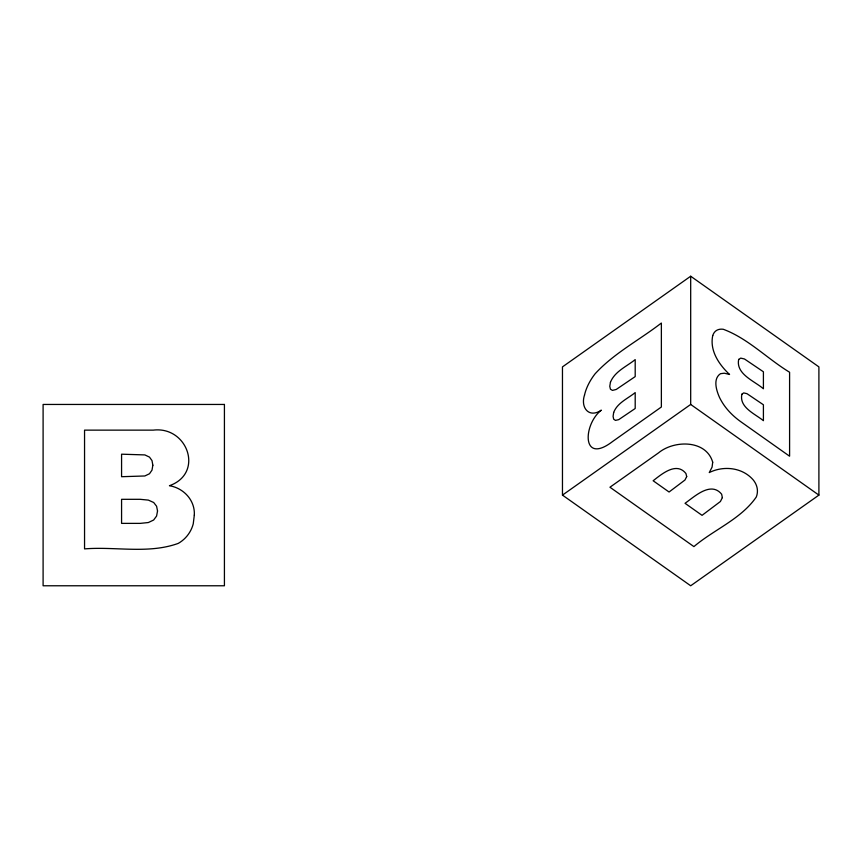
<?xml version="1.0" encoding="UTF-8"?>
<svg xmlns="http://www.w3.org/2000/svg" width="862" height="862" viewBox="0 0 862 862"><rect width="100%" height="100%" fill="white"/><g stroke="black" fill="none" stroke-linecap="round" stroke-linejoin="round"><path stroke-width="1.29" d="M690.688 276.228L562.466 366.889L562.466 495.111L690.688 585.772L818.9 495.111L818.9 366.889L690.688 276.228L690.688 404.45L818.9 495.111M562.466 495.111L690.688 404.45M584.522 395.065C580.32 407.5 588.854 418.62 601.342 410.161C583.035 424.201 581.225 465.685 612.796 441.355L661.369 407.004L661.369 323.034C639.453 340.027 613.992 353.161 595.103 373.796A31.635 15.818 -54.7 0 0 584.522 395.065M194.316 515.11L193.239 523.88A31.635 31.635 0 0 1 178.272 543.383C148.469 554.201 115.443 546.389 84.551 548.889L84.551 430.138L153.242 430.138C187.625 425.903 204.369 473.346 169.448 485.705C183.671 488.118 195.157 500.272 194.316 515.11M712.702 462.194L712.077 467.139L709.264 472.559C723.627 465.469 742.204 467.366 753.086 479.757A31.635 22.369 0 0 1 756.297 496.986C741.051 519.118 713.93 529.57 693.921 546.605L609.951 487.224L658.514 452.884C674.106 439.932 706.215 439.663 712.702 462.194M712.734 335.587C709.512 350.662 719.091 364.669 729.564 374.474L724.317 373.203L720.513 373.688C712.702 378.795 716.408 390.497 719.522 397.479C724.306 407.392 732.097 415.538 741.018 421.874L789.592 456.213L789.592 372.244C767.223 358.678 748.119 338.529 723.315 329.284A31.635 15.818 54.7 0 0 712.734 335.587M613.679 412.445L613.087 416.346L613.679 419.191L615.468 420.397L618.722 419.643L635.197 408.502L635.197 392.587C627.751 398.643 617.311 402.845 613.679 412.445M610.447 382.254L609.768 386.338L610.447 389.215L612.483 390.4L616.233 389.452L635.197 376.597L635.197 359.594C626.631 366.522 614.789 371.36 610.447 382.254M152.843 465.211L152.003 470.135L149.482 473.755L144.816 475.975L121.574 476.708L121.574 454.188L144.87 454.92L149.482 457.108L152.003 460.588L152.843 465.211M157.541 510.972L156.572 516.069L153.651 520.012L148.361 522.534L140.29 523.374L121.574 523.374L121.574 499.313L140.204 499.313L148.393 500.111L153.695 502.514L156.582 506.231L157.541 510.972M741.891 394.203C738.917 407.5 755.274 413.954 763.409 420.699L763.409 404.774L746.977 393.675L743.68 392.91L741.891 394.203M738.669 359.443C735.685 374.237 754.595 381.047 763.409 388.794L763.409 371.781L744.466 358.98L740.727 358.118L738.669 359.443M722.356 497.611L720.406 501.512L702.056 515.336L685.042 503.3C694.546 496.62 710.816 480.964 721.634 494.185L722.356 497.611M686.702 476.567L684.967 480.015L669.063 492.008L653.137 480.748C661.628 474.197 676.368 461.407 685.926 473.507L686.702 476.567M224.422 404.45L43.1 404.45L43.1 585.772L224.422 585.772L224.422 404.45"/></g></svg>
